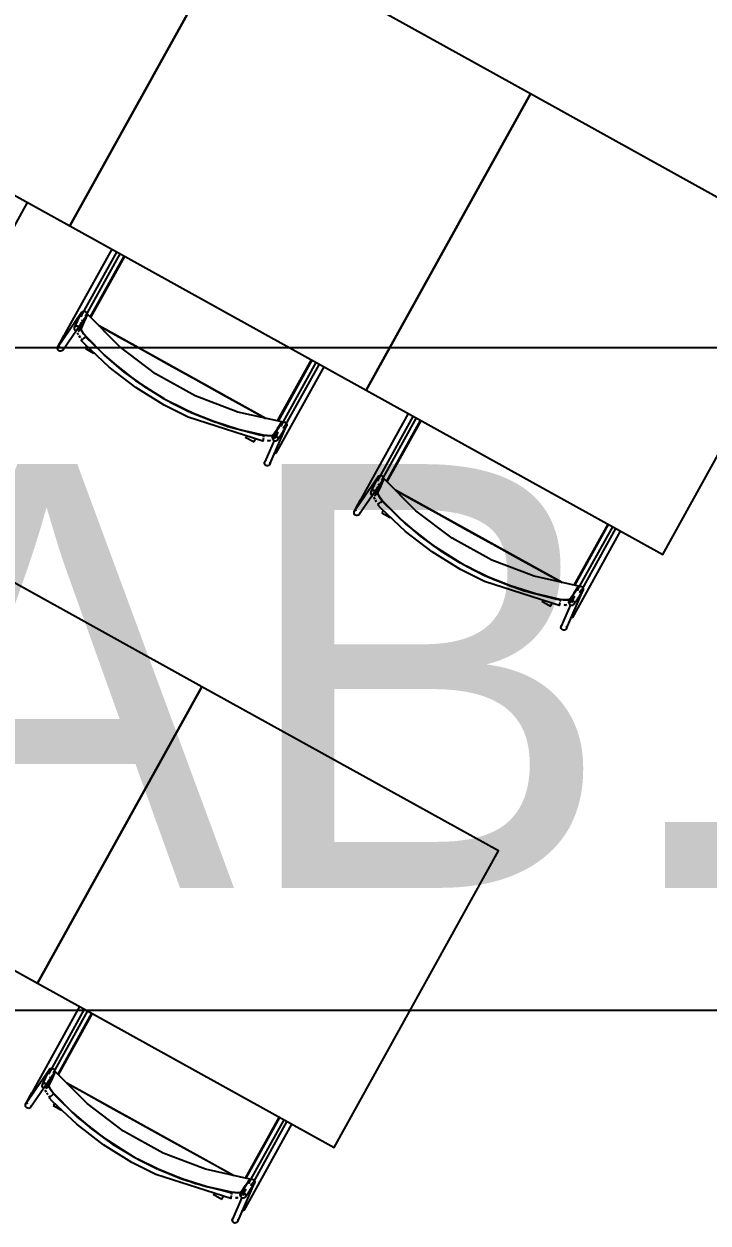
# Model space of a CAD drawing. Header units: metres. Extents: x 2.5 to 42.6, y 0.9 to 31.9.
# Drawn here: x 22.789 to 23.305, y 19.989 to 20.895 of the extents above; entities that cross this region are included whole.
import ezdxf

# ---------------------------------------------------------------- set-up
doc = ezdxf.new("R2010")
doc.units = ezdxf.units.M
for name, color, linetype in [('ARREDI', 9, 'Continuous'), ('PARETI_STRUTTURE', 7, 'Continuous'), ('WAYFINDING_RIQUADRI', 7, 'Continuous'), ('WAYFINDING_TESTI', 7, 'Continuous')]:
    doc.layers.add(name, color=color, linetype=linetype)

msp = doc.modelspace()

# ---------------------------------------------------------------- linework, layer by layer
at = {"layer": 'ARREDI'}
for points in [[(22.72375, 21.09001), (22.59968, 20.86616), (22.82353, 20.74209), (22.9476, 20.96594)], [(22.9476, 20.96594), (22.82353, 20.74209), (23.04737, 20.61802), (23.17144, 20.84187)], [(23.17144, 20.84187), (23.04737, 20.61802), (23.27122, 20.49395), (23.39529, 20.7178)], [(22.69946, 20.51825), (22.57539, 20.2944), (22.79924, 20.17033), (22.92331, 20.39418)], [(22.9233, 20.39418), (22.79923, 20.17033), (23.02308, 20.04626), (23.14715, 20.27011)]]:
    msp.add_lwpolyline(points, close=True, dxfattribs=at)
for points in [[(22.83905, 20.67334), (22.86455, 20.71935)], [(22.83319, 20.67379), (22.83262, 20.67429), (22.83226, 20.67494), (22.83213, 20.67568), (22.83228, 20.67641), (22.83251, 20.67684), (22.83251, 20.67686), (22.83266, 20.67705), (22.83324, 20.67751), (22.83395, 20.67775)], [(22.97715, 20.58427), (22.98046, 20.58917), (22.98374, 20.59409), (22.95035, 20.6016), (22.91832, 20.6138), (22.88833, 20.63042), (22.86103, 20.65112), (22.83696, 20.67545), (22.83453, 20.67006), (22.83213, 20.66466), (22.83224, 20.66378), (22.83301, 20.66227), (22.83433, 20.66039), (22.83592, 20.65852)], [(22.83395, 20.67775), (22.8347, 20.67774), (22.8354, 20.67746), (22.83597, 20.67696), (22.83633, 20.67631), (22.83645, 20.67557), (22.83631, 20.67483)], [(22.8352, 20.67398), (22.83697, 20.67544)], [(22.82882, 20.66245), (22.82812, 20.66271), (22.82755, 20.6632), (22.82717, 20.66383), (22.82706, 20.66456), (22.82706, 20.66463), (22.8272, 20.66528), (22.82725, 20.66542), (22.82757, 20.6659), (22.82816, 20.66636), (22.82887, 20.6666)], [(22.82887, 20.6666), (22.82962, 20.66658), (22.83032, 20.66632), (22.83089, 20.66583), (22.83125, 20.66519), (22.83138, 20.66447), (22.83138, 20.66446), (22.83124, 20.66375), (22.83119, 20.66361), (22.83087, 20.66312), (22.83028, 20.66267), (22.82957, 20.66243)], [(22.82982, 20.66364), (22.83157, 20.66757), (22.83225, 20.66909)], [(22.8359, 20.65852), (22.83425, 20.66048), (22.83297, 20.66234), (22.83222, 20.66381), (22.83211, 20.66467)], [(22.83289, 20.67053), (22.83328, 20.6714)], [(22.8457, 20.66661), (22.85823, 20.65966), (22.87836, 20.64851), (22.89855, 20.63732), (22.91876, 20.62611), (22.93895, 20.61491), (22.95908, 20.60376), (22.97162, 20.59682)], [(22.9716, 20.59682), (22.84571, 20.6666)], [(22.8192, 20.65929), (22.81919, 20.65931), (22.81923, 20.65928), (22.81949, 20.65912), (22.81994, 20.65887)], [(22.81994, 20.65888), (22.82053, 20.65856)], [(22.82926, 20.66133), (22.83001, 20.65985)], [(22.83005, 20.6598), (22.82929, 20.6613)], [(22.83137, 20.65791), (22.83057, 20.65905)], [(22.83057, 20.65904), (22.83129, 20.658)], [(22.8329, 20.65609), (22.83219, 20.65692)], [(22.83229, 20.65555), (22.83228, 20.65554)], [(22.83231, 20.65557), (22.83252, 20.65575), (22.83289, 20.65608), (22.83339, 20.65653), (22.83395, 20.65703), (22.83449, 20.65753)], [(22.83449, 20.65752), (22.83497, 20.65795), (22.83531, 20.65826), (22.83548, 20.65841)], [(22.89447, 20.61188), (22.8802, 20.62056), (22.86441, 20.63201), (22.84962, 20.64469), (22.8359, 20.65852)], [(22.836, 20.65841), (22.8497, 20.64462), (22.86448, 20.63196), (22.88023, 20.62055), (22.89446, 20.6119)], [(22.81683, 20.64753), (22.81608, 20.64754), (22.81539, 20.64782), (22.81482, 20.64832), (22.81445, 20.64897), (22.81433, 20.64971), (22.81447, 20.65044), (22.81471, 20.65087), (22.81471, 20.65089), (22.81486, 20.65108), (22.81545, 20.65154), (22.81615, 20.65178)], [(22.81865, 20.6496), (22.81851, 20.64886), (22.81828, 20.64843), (22.81828, 20.64842), (22.81812, 20.64823), (22.81754, 20.64777), (22.81683, 20.64753)], [(22.83639, 20.65152), (22.83602, 20.65087), (22.8357, 20.6503), (22.83547, 20.64987), (22.83534, 20.64965)], [(23.00635, 20.64076), (22.98085, 20.59475)], [(22.91398, 20.60183), (22.89937, 20.60917)], [(22.89938, 20.60916), (22.91393, 20.60184)], [(22.91451, 20.60158), (22.93229, 20.59437), (22.95084, 20.58855), (22.9698, 20.58425)], [(22.96995, 20.58422), (22.95096, 20.58853), (22.93236, 20.59435), (22.91454, 20.60157)], [(22.98374, 20.59409), (22.98334, 20.5911), (22.98374, 20.59409)], [(22.98356, 20.59322), (22.9841, 20.59373), (22.9848, 20.59401), (22.98555, 20.59405), (22.98627, 20.59385), (22.98687, 20.59339), (22.98729, 20.59276)], [(22.98728, 20.59276), (22.98746, 20.59204), (22.98737, 20.59129), (22.98728, 20.59107), (22.98728, 20.59105), (22.98703, 20.59064), (22.98649, 20.59012), (22.9858, 20.58983), (22.98505, 20.58979), (22.98433, 20.59001)], [(23.06289, 20.54927), (23.08839, 20.59528)], [(22.96972, 20.58178), (22.96959, 20.58104), (22.96948, 20.58039), (22.9694, 20.57989), (22.96934, 20.57961), (22.96934, 20.57957), (22.96934, 20.57958), (22.96939, 20.57982)], [(22.97007, 20.58381), (22.97003, 20.58359), (22.96995, 20.58313), (22.96984, 20.58251)], [(22.96995, 20.58423), (22.97236, 20.58388), (22.97465, 20.58377), (22.97635, 20.58391), (22.97715, 20.58427)], [(22.97718, 20.58427), (22.9764, 20.5839), (22.97474, 20.58375), (22.97248, 20.58386), (22.96995, 20.58422)], [(22.97643, 20.58166), (22.97652, 20.58239), (22.97675, 20.58292), (22.97685, 20.58305), (22.97736, 20.58355), (22.97738, 20.58355), (22.97806, 20.58382), (22.9788, 20.58385), (22.9795, 20.58363), (22.98011, 20.58317), (22.98052, 20.58255)], [(22.98073, 20.58655), (22.97992, 20.58535), (22.9766, 20.58044)], [(22.98052, 20.58254), (22.9807, 20.58182), (22.98062, 20.58108), (22.98038, 20.58055), (22.98029, 20.58041), (22.9798, 20.57996), (22.97976, 20.57993), (22.97908, 20.57965), (22.97834, 20.57962), (22.97762, 20.57985), (22.97702, 20.5803)], [(22.96271, 20.57905), (22.96284, 20.57928), (22.96307, 20.5797), (22.96339, 20.58028), (22.96375, 20.58092)], [(22.975, 20.58001), (22.97414, 20.57994), (22.97289, 20.58)], [(22.9729, 20.57999), (22.9742, 20.57994)], [(22.97073, 20.56223), (22.97056, 20.56295), (22.97064, 20.5637), (22.97073, 20.56392), (22.97073, 20.56394), (22.97098, 20.56435), (22.97152, 20.56487)], [(22.97469, 20.5639), (22.97488, 20.56318), (22.97478, 20.56243), (22.97469, 20.56221), (22.97469, 20.5622), (22.97444, 20.56178), (22.9739, 20.56126), (22.97321, 20.56097), (22.97246, 20.56093), (22.97174, 20.56115), (22.97114, 20.56161), (22.97072, 20.56222)], [(22.97812, 20.57121), (22.97871, 20.57089)], [(22.97871, 20.57088), (22.97915, 20.57063), (22.97942, 20.57049)], [(22.97946, 20.57046), (22.97945, 20.57048)], [(23.201, 20.4602), (23.2043, 20.4651), (23.20758, 20.47002), (23.17419, 20.47753), (23.14217, 20.48973), (23.11218, 20.50635), (23.08487, 20.52705), (23.0608, 20.55138), (23.05837, 20.54599), (23.05597, 20.54059), (23.05608, 20.53971), (23.05686, 20.5382), (23.05818, 20.53632), (23.05976, 20.53445)], [(23.05703, 20.54972), (23.05646, 20.55022), (23.0561, 20.55087), (23.05598, 20.55161), (23.05613, 20.55234), (23.05635, 20.55277), (23.05635, 20.55279), (23.0565, 20.55298), (23.05709, 20.55344), (23.0578, 20.55368)], [(23.05674, 20.54646), (23.05713, 20.54733)], [(23.0578, 20.55368), (23.05855, 20.55367), (23.05924, 20.55339), (23.05981, 20.55289), (23.06017, 20.55224), (23.0603, 20.5515), (23.06016, 20.55076)], [(23.05905, 20.54991), (23.06081, 20.55137)], [(23.05267, 20.53837), (23.05196, 20.53864), (23.05139, 20.53912), (23.05102, 20.53976), (23.05091, 20.54049), (23.05091, 20.54055), (23.05104, 20.54121), (23.0511, 20.54135), (23.05142, 20.54183), (23.052, 20.54229), (23.05271, 20.54253)], [(23.05271, 20.54253), (23.05346, 20.54251), (23.05417, 20.54225), (23.05474, 20.54176), (23.0551, 20.54112), (23.05523, 20.5404), (23.05523, 20.54039), (23.05509, 20.53968), (23.05503, 20.53954), (23.05471, 20.53905), (23.05413, 20.5386), (23.05342, 20.53836)], [(23.0531, 20.53726), (23.05385, 20.53578)], [(23.05389, 20.53573), (23.05313, 20.53723)], [(23.05367, 20.53957), (23.05542, 20.5435), (23.0561, 20.54502)], [(23.05975, 20.53445), (23.05809, 20.53641), (23.05682, 20.53827), (23.05607, 20.53974), (23.05595, 20.5406)], [(23.06955, 20.54254), (23.08208, 20.53559), (23.1022, 20.52444), (23.1224, 20.51325), (23.1426, 20.50204)], [(23.19545, 20.47275), (23.06956, 20.54253)], [(23.04068, 20.52346), (23.03993, 20.52347), (23.03923, 20.52375), (23.03866, 20.52425), (23.03829, 20.5249), (23.03818, 20.52564), (23.03832, 20.52637), (23.03855, 20.5268), (23.03855, 20.52682), (23.03871, 20.52701), (23.03929, 20.52747), (23.04, 20.52771)], [(23.04305, 20.53522), (23.04303, 20.53524), (23.04309, 20.53521), (23.04334, 20.53505), (23.04378, 20.5348)], [(23.04379, 20.53481), (23.04437, 20.53449)], [(23.05521, 20.53385), (23.05442, 20.53498)], [(23.05442, 20.53497), (23.05514, 20.53393)], [(23.05674, 20.53202), (23.05604, 20.53285)], [(23.05614, 20.53149), (23.05612, 20.53147)], [(23.05615, 20.5315), (23.05636, 20.53168), (23.05674, 20.53201), (23.05724, 20.53246), (23.05779, 20.53296), (23.05833, 20.53346)], [(23.05834, 20.53345), (23.05881, 20.53388), (23.05916, 20.53419), (23.05933, 20.53434)], [(23.06023, 20.52745), (23.05987, 20.5268), (23.05955, 20.52623), (23.05931, 20.5258), (23.05919, 20.52558)], [(23.11831, 20.48781), (23.10405, 20.4965), (23.08826, 20.50794), (23.07347, 20.52062), (23.05974, 20.53445)], [(23.05985, 20.53434), (23.07354, 20.52055), (23.08832, 20.5079), (23.10407, 20.49648), (23.11831, 20.48783)], [(23.0425, 20.52553), (23.04236, 20.52479), (23.04212, 20.52436), (23.04212, 20.52435), (23.04197, 20.52415), (23.04139, 20.5237), (23.04068, 20.52346)], [(23.23019, 20.51669), (23.20469, 20.47068)], [(23.14303, 20.50181), (23.16281, 20.49085), (23.18292, 20.4797), (23.19546, 20.47275)], [(23.13782, 20.47776), (23.12321, 20.4851)], [(23.12322, 20.48509), (23.13778, 20.47777)], [(23.13835, 20.47751), (23.15613, 20.4703), (23.17469, 20.46448), (23.19365, 20.46018)], [(23.19379, 20.46015), (23.17481, 20.46446), (23.15621, 20.47028), (23.13839, 20.4775)], [(23.20759, 20.47002), (23.20719, 20.46703), (23.20759, 20.47002)], [(23.20741, 20.46915), (23.20795, 20.46966), (23.20865, 20.46994), (23.2094, 20.46998), (23.21012, 20.46978), (23.21071, 20.46932), (23.21113, 20.46869)], [(23.21113, 20.46869), (23.21131, 20.46797), (23.21121, 20.46722), (23.21113, 20.467), (23.21113, 20.46699), (23.21088, 20.46657), (23.21034, 20.46606), (23.20964, 20.46576), (23.20889, 20.46572), (23.20817, 20.46594)], [(23.18656, 20.45498), (23.18668, 20.45521), (23.18692, 20.45563), (23.18724, 20.45621), (23.1876, 20.45685)], [(23.19356, 20.45771), (23.19344, 20.45697), (23.19333, 20.45632), (23.19325, 20.45582), (23.19319, 20.45554), (23.19319, 20.4555), (23.19319, 20.45551), (23.19323, 20.45575)], [(23.19392, 20.45975), (23.19388, 20.45952), (23.19379, 20.45906), (23.19368, 20.45844)], [(23.19379, 20.46016), (23.19621, 20.45981), (23.1985, 20.4597), (23.2002, 20.45984), (23.201, 20.4602)], [(23.20102, 20.46019), (23.20024, 20.45983), (23.19859, 20.45968), (23.19633, 20.45979), (23.1938, 20.46015)], [(23.19885, 20.45594), (23.19799, 20.45587), (23.19674, 20.45593)], [(23.19674, 20.45592), (23.19805, 20.45587)], [(23.20028, 20.45759), (23.20036, 20.45832), (23.2006, 20.45885), (23.2007, 20.45898), (23.20121, 20.45948), (23.20122, 20.45948), (23.20191, 20.45975), (23.20264, 20.45978), (23.20335, 20.45956), (23.20396, 20.4591), (23.20436, 20.45848)], [(23.20458, 20.46248), (23.20377, 20.46128), (23.20045, 20.45637)], [(23.20437, 20.45847), (23.20455, 20.45775), (23.20446, 20.45701), (23.20423, 20.45648), (23.20413, 20.45634), (23.20365, 20.45589), (23.2036, 20.45586), (23.20292, 20.45558), (23.20219, 20.45555), (23.20146, 20.45577), (23.20087, 20.45623)], [(23.20197, 20.44714), (23.20255, 20.44682)], [(23.20255, 20.44681), (23.203, 20.44656), (23.20326, 20.44642)], [(23.20331, 20.44639), (23.20329, 20.44641)], [(23.19457, 20.43816), (23.19439, 20.43888), (23.19449, 20.43963), (23.19457, 20.43985), (23.19457, 20.43987), (23.19482, 20.44028), (23.19536, 20.4408)], [(23.19854, 20.43983), (23.19872, 20.43911), (23.19862, 20.43836), (23.19854, 20.43814), (23.19854, 20.43812), (23.19829, 20.43771), (23.19775, 20.43719), (23.19705, 20.4369), (23.1963, 20.43686), (23.19558, 20.43708), (23.19499, 20.43754), (23.19457, 20.43815)], [(22.81475, 20.10158), (22.84025, 20.14759)], [(22.95286, 20.01251), (22.95616, 20.01741), (22.95944, 20.02233), (22.92605, 20.02984), (22.89403, 20.04204), (22.86404, 20.05866), (22.83673, 20.07936), (22.81266, 20.10369), (22.81023, 20.0983), (22.80783, 20.0929), (22.80794, 20.09202), (22.80872, 20.09051), (22.81004, 20.08863), (22.81162, 20.08676)], [(22.80889, 20.10203), (22.80832, 20.10253), (22.80796, 20.10318), (22.80784, 20.10392), (22.80799, 20.10465), (22.80821, 20.10508), (22.80821, 20.1051), (22.80836, 20.10529), (22.80895, 20.10575), (22.80966, 20.10599)], [(22.80966, 20.10599), (22.81041, 20.10598), (22.8111, 20.1057), (22.81167, 20.1052), (22.81203, 20.10455), (22.81216, 20.10381), (22.81202, 20.10307)], [(22.81091, 20.10222), (22.81267, 20.10368)], [(22.80453, 20.09069), (22.80382, 20.09095), (22.80325, 20.09144), (22.80288, 20.09207), (22.80277, 20.0928), (22.80277, 20.09287), (22.80291, 20.09352), (22.80296, 20.09366), (22.80328, 20.09414), (22.80386, 20.0946), (22.80457, 20.09484)], [(22.80457, 20.09484), (22.80532, 20.09482), (22.80603, 20.09456), (22.8066, 20.09407), (22.80696, 20.09343), (22.80709, 20.09271), (22.80709, 20.0927), (22.80695, 20.09199), (22.80689, 20.09185), (22.80657, 20.09136), (22.80599, 20.09091), (22.80528, 20.09067)], [(22.80553, 20.09188), (22.80728, 20.09581), (22.80796, 20.09733)], [(22.81161, 20.08676), (22.80995, 20.08872), (22.80868, 20.09058), (22.80793, 20.09205), (22.80782, 20.09291)], [(22.8086, 20.09877), (22.80899, 20.09964)], [(22.82141, 20.09485), (22.83394, 20.08791), (22.85406, 20.07675), (22.87426, 20.06556), (22.89446, 20.05435), (22.91466, 20.04316), (22.93478, 20.032), (22.94733, 20.02506)], [(22.94731, 20.02506), (22.82142, 20.09484)], [(22.79491, 20.08753), (22.79489, 20.08755), (22.79495, 20.08752), (22.7952, 20.08736), (22.79564, 20.08711)], [(22.79565, 20.08712), (22.79623, 20.0868)], [(22.80496, 20.08957), (22.80571, 20.0881)], [(22.80576, 20.08804), (22.80499, 20.08954)], [(22.80707, 20.08615), (22.80628, 20.08729)], [(22.80628, 20.08728), (22.807, 20.08624)], [(22.8086, 20.08433), (22.8079, 20.08516)], [(22.808, 20.0838), (22.80798, 20.08378)], [(22.80801, 20.08381), (22.80822, 20.08399), (22.8086, 20.08434), (22.8091, 20.08477), (22.80965, 20.08527), (22.8102, 20.08577)], [(22.8102, 20.08576), (22.81067, 20.08619), (22.81102, 20.0865), (22.81119, 20.08665)], [(22.85551, 20.04909), (22.84013, 20.06026), (22.82532, 20.07294), (22.81161, 20.08676)], [(22.81171, 20.08665), (22.8254, 20.07286), (22.84018, 20.0602), (22.85551, 20.04909)], [(22.79254, 20.07577), (22.79179, 20.07578), (22.7911, 20.07606), (22.79053, 20.07656), (22.79015, 20.07721), (22.79004, 20.07795), (22.79018, 20.07868), (22.79041, 20.07911), (22.79041, 20.07913), (22.79057, 20.07932), (22.79115, 20.07978), (22.79186, 20.08002)], [(22.79436, 20.07784), (22.79422, 20.0771), (22.79398, 20.07667), (22.79398, 20.07666), (22.79383, 20.07647), (22.79325, 20.07601), (22.79254, 20.07577)], [(22.81209, 20.07976), (22.81173, 20.07911), (22.81141, 20.07854), (22.81117, 20.07811), (22.81105, 20.07789)], [(22.98197, 20.06885), (22.95655, 20.02299)], [(22.87017, 20.04012), (22.85591, 20.04881)], [(22.85593, 20.04879), (22.87017, 20.04013)], [(22.88968, 20.03007), (22.87507, 20.03741)], [(22.87508, 20.0374), (22.88964, 20.03008)], [(22.89022, 20.02982), (22.90799, 20.02261), (22.92655, 20.0168), (22.94551, 20.01249)], [(22.94565, 20.01246), (22.92667, 20.01677), (22.90807, 20.02259), (22.89025, 20.02981)], [(22.95945, 20.02233), (22.95905, 20.01935), (22.95945, 20.02233)], [(22.95927, 20.02146), (22.95981, 20.02197), (22.96051, 20.02226), (22.96126, 20.02229), (22.96198, 20.02208), (22.96258, 20.02163), (22.96299, 20.021)], [(22.96299, 20.021), (22.96317, 20.02028), (22.96307, 20.01953), (22.96299, 20.01931), (22.96299, 20.0193), (22.96274, 20.01888), (22.9622, 20.01836), (22.9615, 20.01807), (22.96075, 20.01803), (22.96003, 20.01825)], [(22.94578, 20.01205), (22.94574, 20.01183), (22.94565, 20.01137), (22.94554, 20.01074)], [(22.94565, 20.01247), (22.94807, 20.01212), (22.95036, 20.01201), (22.95206, 20.01215), (22.95286, 20.01251)], [(22.95288, 20.01251), (22.9521, 20.01214), (22.95045, 20.01199), (22.94819, 20.0121), (22.94566, 20.01246)], [(22.95214, 20.0099), (22.95222, 20.01063), (22.95246, 20.01116), (22.95256, 20.01129), (22.95307, 20.01179), (22.95309, 20.01179), (22.95377, 20.01206), (22.9545, 20.01209), (22.95521, 20.01187), (22.95582, 20.01141), (22.95622, 20.01079)], [(22.95644, 20.01479), (22.95563, 20.01359), (22.95231, 20.00867)], [(22.93842, 20.00729), (22.93854, 20.00752), (22.93878, 20.00794), (22.9391, 20.00852), (22.93946, 20.00916)], [(22.94543, 20.01002), (22.9453, 20.00928), (22.94519, 20.00863), (22.94511, 20.00813), (22.94505, 20.00785), (22.94505, 20.00781), (22.94505, 20.00782), (22.94509, 20.00806)], [(22.95071, 20.00825), (22.94985, 20.00818), (22.9486, 20.00824)], [(22.94861, 20.00823), (22.94991, 20.00818)], [(22.95623, 20.01078), (22.95641, 20.01006), (22.95633, 20.00932), (22.95609, 20.00879), (22.95599, 20.00865), (22.95551, 20.0082), (22.95546, 20.00817), (22.95478, 20.00789), (22.95405, 20.00786), (22.95333, 20.00809), (22.95273, 20.00854)], [(22.94643, 19.99047), (22.94627, 19.99119), (22.94635, 19.99194), (22.94643, 19.99216), (22.94643, 19.99218), (22.94668, 19.99259), (22.94722, 19.99311)], [(22.95383, 19.99945), (22.95441, 19.99913)], [(22.95441, 19.99912), (22.95486, 19.99887), (22.95512, 19.99873)], [(22.95517, 19.9987), (22.95515, 19.99872)], [(22.9504, 19.99214), (22.95058, 19.99142), (22.95048, 19.99067), (22.9504, 19.99045), (22.9504, 19.99044), (22.95015, 19.99002), (22.94961, 19.9895), (22.94891, 19.98921), (22.94816, 19.98917), (22.94744, 19.98939), (22.94684, 19.98985), (22.94643, 19.99046)]]:
    msp.add_lwpolyline(points, dxfattribs=at)
at = {"layer": 'PARETI_STRUTTURE'}
for points in [[(22.75562, 20.69453), (22.79174, 20.75971)], [(22.85531, 20.72447), (22.81919, 20.65929)], [(22.83198, 20.67344), (22.8591, 20.72237)], [(22.86126, 20.72118), (22.83532, 20.67437)], [(22.83947, 20.67292), (22.86505, 20.71908)], [(22.83251, 20.67685), (22.8147, 20.65087)], [(22.81828, 20.64843), (22.83609, 20.6744)], [(22.82725, 20.66542), (22.83228, 20.67606)], [(22.83619, 20.6742), (22.83613, 20.67407), (22.83608, 20.67396), (22.83602, 20.67383), (22.83597, 20.67372), (22.83591, 20.6736), (22.83586, 20.67349), (22.8358, 20.67336), (22.83574, 20.67325), (22.83569, 20.67313), (22.83563, 20.67301), (22.83558, 20.67289), (22.83552, 20.67278), (22.83547, 20.67265), (22.83541, 20.67253), (22.83534, 20.67242), (22.83529, 20.67229), (22.83523, 20.67218), (22.83518, 20.67206), (22.83512, 20.67195), (22.83506, 20.67182), (22.83501, 20.67171), (22.83495, 20.67158), (22.8349, 20.67147), (22.83484, 20.67135), (22.83479, 20.67124), (22.83473, 20.67111), (22.83468, 20.67099), (22.83462, 20.67088), (22.83456, 20.67075), (22.83451, 20.67064), (22.83445, 20.67051), (22.8344, 20.6704), (22.83434, 20.67028), (22.83429, 20.67017), (22.83423, 20.67004), (22.83418, 20.66993), (22.83412, 20.66981), (22.83406, 20.6697), (22.83401, 20.66957), (22.83395, 20.66945), (22.8339, 20.66933), (22.83384, 20.66921), (22.83379, 20.6691), (22.83372, 20.66897), (22.83366, 20.66886), (22.83361, 20.66874), (22.83355, 20.66863), (22.83349, 20.6685), (22.83344, 20.66839), (22.83338, 20.66826), (22.83333, 20.66815), (22.83327, 20.66803), (22.83322, 20.6679), (22.83316, 20.66779), (22.83311, 20.66767), (22.83305, 20.66756), (22.83299, 20.66743), (22.83294, 20.66732), (22.83288, 20.6672), (22.83283, 20.66708), (22.83277, 20.66696), (22.83272, 20.66685), (22.83266, 20.66672), (22.83261, 20.66661), (22.83255, 20.66649), (22.83249, 20.66636), (22.83244, 20.66625), (22.83238, 20.66613), (22.83233, 20.66601), (22.83227, 20.66589), (22.83222, 20.66578), (22.83215, 20.66565), (22.83209, 20.66554), (22.83204, 20.66542), (22.83198, 20.66531), (22.83193, 20.66518), (22.83187, 20.66506), (22.83181, 20.66495), (22.83176, 20.66482), (22.8317, 20.66471), (22.83165, 20.66458), (22.83159, 20.66447), (22.83154, 20.66435), (22.83148, 20.66424), (22.83143, 20.66411), (22.83137, 20.664), (22.83131, 20.66388), (22.83126, 20.66376), (22.8312, 20.66364), (22.83119, 20.66361)], [(22.83155, 20.66758), (22.83064, 20.66594)], [(22.81453, 20.65066), (22.81514, 20.65185), (22.81589, 20.65328), (22.81745, 20.65614), (22.8192, 20.65929)], [(22.8948, 20.60671), (22.87333, 20.62006), (22.85327, 20.63548), (22.83487, 20.6528), (22.83227, 20.65553)], [(22.8355, 20.65843), (22.85356, 20.64096), (22.87322, 20.62541), (22.89438, 20.61191), (22.8969, 20.6105)], [(22.83533, 20.64961), (22.84156, 20.64615)], [(23.00585, 20.64104), (22.98027, 20.59487)], [(22.9834, 20.59161), (23.00964, 20.63894)], [(23.0118, 20.63774), (22.98622, 20.59157)], [(22.97946, 20.57046), (23.01559, 20.63564)], [(22.8969, 20.6105), (22.91941, 20.59946), (22.94291, 20.59074), (22.96716, 20.58442), (22.97008, 20.58384)], [(22.96934, 20.57957), (22.91287, 20.59762), (22.8948, 20.60672)], [(23.07916, 20.6004), (23.04303, 20.53522)], [(22.9747, 20.5622), (22.98728, 20.59106)], [(22.97676, 20.58292), (22.98309, 20.59278)], [(22.98729, 20.59107), (22.98673, 20.59044), (22.98666, 20.59033), (22.98659, 20.59022), (22.98652, 20.59011), (22.98645, 20.59), (22.98637, 20.58989), (22.9863, 20.58978), (22.98623, 20.58968), (22.98616, 20.58957), (22.98609, 20.58946), (22.98602, 20.58935), (22.98595, 20.58923), (22.98588, 20.58912), (22.98581, 20.58901), (22.98575, 20.5889), (22.98566, 20.58879), (22.98559, 20.58868), (22.98552, 20.58857), (22.98545, 20.58846), (22.98538, 20.58835), (22.98531, 20.58823), (22.98525, 20.58812), (22.98518, 20.58801), (22.98511, 20.5879), (22.98502, 20.58779), (22.98495, 20.58768), (22.98488, 20.58758), (22.98481, 20.58747), (22.98475, 20.58736), (22.98468, 20.58725), (22.98461, 20.58714), (22.98454, 20.58703), (22.98447, 20.58691), (22.9844, 20.5868), (22.98431, 20.58669), (22.98425, 20.58658), (22.98418, 20.58647), (22.98411, 20.58636), (22.98404, 20.58625), (22.98397, 20.58614), (22.9839, 20.58603), (22.98383, 20.58591), (22.98376, 20.5858), (22.98369, 20.58569), (22.98361, 20.58558), (22.98354, 20.58548), (22.98347, 20.58537), (22.9834, 20.58526), (22.98333, 20.58515), (22.98326, 20.58504), (22.98319, 20.58493), (22.98312, 20.58482), (22.98305, 20.58471), (22.98298, 20.5846), (22.9829, 20.58448), (22.98283, 20.58437), (22.98276, 20.58426), (22.98269, 20.58415), (22.98262, 20.58404), (22.98255, 20.58393), (22.98248, 20.58382), (22.98241, 20.58371), (22.98234, 20.5836), (22.98226, 20.58348), (22.98219, 20.58339), (22.98212, 20.58328), (22.98205, 20.58316), (22.98198, 20.58305), (22.98191, 20.58294), (22.98184, 20.58283), (22.98177, 20.58272), (22.9817, 20.58261), (22.98163, 20.5825), (22.98155, 20.58239), (22.98148, 20.58228), (22.98141, 20.58216), (22.98134, 20.58205), (22.98127, 20.58194), (22.9812, 20.58183), (22.98113, 20.58172), (22.98106, 20.58161), (22.981, 20.5815), (22.98093, 20.58139), (22.98084, 20.58129), (22.98077, 20.58118), (22.9807, 20.58107), (22.98063, 20.58096), (22.98056, 20.58085), (22.9805, 20.58073), (22.98043, 20.58062), (22.98037, 20.58055)], [(22.98331, 20.59279), (22.98288, 20.59181)], [(22.9861, 20.59137), (22.98467, 20.5888)], [(23.05582, 20.54937), (23.08295, 20.5983)], [(23.08511, 20.59711), (23.05916, 20.5503)], [(23.06331, 20.54885), (23.08889, 20.59501)], [(22.95601, 20.58272), (22.96269, 20.57901)], [(22.98033, 20.58595), (22.97847, 20.58169)], [(22.97902, 20.5837), (22.97952, 20.5846)], [(22.97782, 20.58019), (22.97072, 20.56393)], [(23.05635, 20.55278), (23.03855, 20.5268)], [(23.04212, 20.52436), (23.05993, 20.55033)], [(23.0511, 20.54135), (23.05613, 20.55199)], [(23.06004, 20.55013), (23.05998, 20.55), (23.05992, 20.54989), (23.05987, 20.54976), (23.05981, 20.54965), (23.05976, 20.54953), (23.0597, 20.54942), (23.05965, 20.54929), (23.05959, 20.54918), (23.05954, 20.54906), (23.05948, 20.54895), (23.05942, 20.54882), (23.05937, 20.54871), (23.05931, 20.54858), (23.05926, 20.54846), (23.05919, 20.54835), (23.05913, 20.54822), (23.05908, 20.54811), (23.05902, 20.54799), (23.05897, 20.54788), (23.05891, 20.54775), (23.05885, 20.54764), (23.0588, 20.54751), (23.05874, 20.5474), (23.05869, 20.54728), (23.05863, 20.54717), (23.05858, 20.54704), (23.05852, 20.54692), (23.05847, 20.54681), (23.05841, 20.54668), (23.05835, 20.54657), (23.0583, 20.54645), (23.05824, 20.54633), (23.05819, 20.54621), (23.05813, 20.5461), (23.05808, 20.54597), (23.05802, 20.54586), (23.05797, 20.54574), (23.05791, 20.54563), (23.05785, 20.5455), (23.0578, 20.54538), (23.05774, 20.54526), (23.05769, 20.54514), (23.05762, 20.54503), (23.05756, 20.5449), (23.05751, 20.54479), (23.05745, 20.54467), (23.0574, 20.54456), (23.05734, 20.54443), (23.05729, 20.54432), (23.05723, 20.5442), (23.05717, 20.54408), (23.05712, 20.54396), (23.05706, 20.54383), (23.05701, 20.54372), (23.05695, 20.5436), (23.0569, 20.54349), (23.05684, 20.54336), (23.05679, 20.54325), (23.05673, 20.54313), (23.05667, 20.54301), (23.05662, 20.54289), (23.05656, 20.54278), (23.05651, 20.54265), (23.05645, 20.54254), (23.0564, 20.54242), (23.05634, 20.54229), (23.05629, 20.54218), (23.05623, 20.54206), (23.05617, 20.54195), (23.05612, 20.54182), (23.05606, 20.54171), (23.05599, 20.54158), (23.05594, 20.54147), (23.05588, 20.54135), (23.05583, 20.54124), (23.05577, 20.54111), (23.05572, 20.54099), (23.05566, 20.54088), (23.0556, 20.54075), (23.05555, 20.54064), (23.05549, 20.54051), (23.05544, 20.5404), (23.05538, 20.54028), (23.05533, 20.54017), (23.05527, 20.54004), (23.05522, 20.53993), (23.05516, 20.53981), (23.0551, 20.5397), (23.05505, 20.53957), (23.05504, 20.53954)], [(23.0554, 20.54351), (23.05448, 20.54187)], [(23.03837, 20.52659), (23.03899, 20.52778), (23.03974, 20.52921), (23.04129, 20.53207), (23.04303, 20.53522)], [(23.11864, 20.48265), (23.09717, 20.49599), (23.07712, 20.51141), (23.05871, 20.52873), (23.05612, 20.53146)], [(23.05935, 20.53436), (23.0774, 20.51689), (23.09707, 20.50135), (23.11822, 20.48785), (23.12075, 20.48643)], [(23.05917, 20.52554), (23.06541, 20.52208)], [(23.20331, 20.44639), (23.23943, 20.51157)], [(23.22969, 20.51697), (23.20411, 20.4708)], [(23.20725, 20.46754), (23.23349, 20.51487)], [(23.23564, 20.51367), (23.21006, 20.4675)], [(23.19318, 20.4555), (23.13671, 20.47355), (23.11864, 20.48265)], [(23.12074, 20.48643), (23.14326, 20.47539), (23.16676, 20.46667), (23.19101, 20.46035), (23.19392, 20.45977)], [(23.19854, 20.43813), (23.21112, 20.46699)], [(23.2006, 20.45885), (23.20694, 20.46871)], [(23.21113, 20.467), (23.21058, 20.46637), (23.21051, 20.46626), (23.21044, 20.46615), (23.21037, 20.46604), (23.2103, 20.46593), (23.21022, 20.46582), (23.21015, 20.46571), (23.21008, 20.46561), (23.21001, 20.4655), (23.20994, 20.46539), (23.20987, 20.46528), (23.2098, 20.46516), (23.20973, 20.46505), (23.20966, 20.46494), (23.20959, 20.46483), (23.20951, 20.46472), (23.20944, 20.46461), (23.20937, 20.4645), (23.2093, 20.46439), (23.20923, 20.46428), (23.20916, 20.46416), (23.20909, 20.46405), (23.20902, 20.46394), (23.20895, 20.46383), (23.20887, 20.46372), (23.2088, 20.46361), (23.20873, 20.46351), (23.20866, 20.4634), (23.20859, 20.46329), (23.20852, 20.46318), (23.20845, 20.46307), (23.20838, 20.46296), (23.20831, 20.46285), (23.20824, 20.46273), (23.20816, 20.46262), (23.20809, 20.46251), (23.20802, 20.4624), (23.20795, 20.46229), (23.20788, 20.46218), (23.20781, 20.46207), (23.20774, 20.46196), (23.20767, 20.46185), (23.2076, 20.46173), (23.20754, 20.46162), (23.20745, 20.46151), (23.20738, 20.46141), (23.20731, 20.4613), (23.20724, 20.46119), (23.20717, 20.46108), (23.2071, 20.46097), (23.20704, 20.46086), (23.20697, 20.46075), (23.2069, 20.46064), (23.20681, 20.46053), (23.20674, 20.46041), (23.20667, 20.4603), (23.2066, 20.46019), (23.20654, 20.46008), (23.20647, 20.45997), (23.2064, 20.45986), (23.20633, 20.45975), (23.20626, 20.45964), (23.20619, 20.45953), (23.2061, 20.45941), (23.20604, 20.45932), (23.20597, 20.45921), (23.2059, 20.4591), (23.20583, 20.45898), (23.20576, 20.45887), (23.20569, 20.45876), (23.20562, 20.45865), (23.20555, 20.45854), (23.20548, 20.45843), (23.2054, 20.45832), (23.20533, 20.45821), (23.20526, 20.4581), (23.20519, 20.45798), (23.20512, 20.45787), (23.20505, 20.45776), (23.20498, 20.45765), (23.20491, 20.45754), (23.20484, 20.45743), (23.20477, 20.45732), (23.20469, 20.45722), (23.20462, 20.45711), (23.20455, 20.457), (23.20448, 20.45689), (23.20441, 20.45678), (23.20434, 20.45666), (23.20427, 20.45655), (23.20422, 20.45648)], [(23.20716, 20.46872), (23.20673, 20.46774)], [(23.20994, 20.4673), (23.20851, 20.46473)], [(23.17986, 20.45865), (23.18654, 20.45494)], [(23.20166, 20.45612), (23.19457, 20.43986)], [(23.20417, 20.46188), (23.20231, 20.45762)], [(23.20286, 20.45963), (23.20336, 20.46053)], [(22.83102, 20.15271), (22.79489, 20.08753)], [(22.80768, 20.10168), (22.83481, 20.15061)], [(22.83697, 20.14942), (22.81102, 20.10261)], [(22.81517, 20.10116), (22.84075, 20.14732)], [(22.80821, 20.10509), (22.79041, 20.07911)], [(22.79398, 20.07667), (22.81179, 20.10264)], [(22.80296, 20.09366), (22.80799, 20.1043)], [(22.8119, 20.10244), (22.81184, 20.10231), (22.81178, 20.1022), (22.81173, 20.10207), (22.81167, 20.10196), (22.81162, 20.10184), (22.81156, 20.10173), (22.81151, 20.1016), (22.81145, 20.10149), (22.8114, 20.10137), (22.81134, 20.10125), (22.81128, 20.10113), (22.81123, 20.10102), (22.81117, 20.10089), (22.81112, 20.10077), (22.81105, 20.10066), (22.81099, 20.10053), (22.81094, 20.10042), (22.81088, 20.1003), (22.81083, 20.10019), (22.81077, 20.10006), (22.81071, 20.09995), (22.81066, 20.09982), (22.8106, 20.09971), (22.81055, 20.09959), (22.81049, 20.09948), (22.81044, 20.09935), (22.81038, 20.09923), (22.81033, 20.09912), (22.81027, 20.09899), (22.81021, 20.09888), (22.81016, 20.09875), (22.8101, 20.09864), (22.81005, 20.09852), (22.80999, 20.09841), (22.80994, 20.09828), (22.80988, 20.09817), (22.80983, 20.09805), (22.80977, 20.09794), (22.80971, 20.09781), (22.80966, 20.09769), (22.8096, 20.09757), (22.80955, 20.09745), (22.80948, 20.09734), (22.80942, 20.09721), (22.80937, 20.0971), (22.80931, 20.09698), (22.80926, 20.09687), (22.8092, 20.09674), (22.80915, 20.09663), (22.80909, 20.0965), (22.80903, 20.09639), (22.80898, 20.09627), (22.80892, 20.09614), (22.80887, 20.09603), (22.80881, 20.09591), (22.80876, 20.0958), (22.8087, 20.09567), (22.80865, 20.09556), (22.80859, 20.09544), (22.80853, 20.09532), (22.80848, 20.0952), (22.80842, 20.09509), (22.80837, 20.09496), (22.80831, 20.09484), (22.80826, 20.09473), (22.8082, 20.0946), (22.80815, 20.09449), (22.80809, 20.09437), (22.80803, 20.09425), (22.80798, 20.09413), (22.80792, 20.09402), (22.80785, 20.09389), (22.8078, 20.09378), (22.80774, 20.09366), (22.80769, 20.09355), (22.80763, 20.09342), (22.80758, 20.0933), (22.80752, 20.09319), (22.80746, 20.09306), (22.80741, 20.09295), (22.80735, 20.09282), (22.8073, 20.09271), (22.80724, 20.09259), (22.80719, 20.09248), (22.80713, 20.09235), (22.80708, 20.09224), (22.80702, 20.09212), (22.80696, 20.092), (22.80691, 20.09188), (22.8069, 20.09185)], [(22.80726, 20.09582), (22.80634, 20.09418)], [(22.79024, 20.0789), (22.79085, 20.08009), (22.7916, 20.08152), (22.79315, 20.08438), (22.79489, 20.08753)], [(22.8705, 20.03496), (22.84903, 20.0483), (22.82898, 20.06372), (22.81057, 20.08104), (22.80798, 20.08378)], [(22.81121, 20.08667), (22.82926, 20.0692), (22.84893, 20.05365), (22.87008, 20.04015), (22.87261, 20.03874)], [(22.81103, 20.07785), (22.81727, 20.07439)], [(22.98155, 20.06928), (22.95597, 20.02311)], [(22.95911, 20.01985), (22.98535, 20.06718)], [(22.9875, 20.06598), (22.96192, 20.01981)], [(22.95517, 19.9987), (22.99129, 20.06389)], [(22.8726, 20.03874), (22.89512, 20.0277), (22.91862, 20.01898), (22.94287, 20.01266), (22.94579, 20.01208)], [(22.94505, 20.00781), (22.88857, 20.02586), (22.8705, 20.03496)], [(22.95246, 20.01116), (22.9588, 20.02102)], [(22.95902, 20.02103), (22.95859, 20.02005)], [(22.9504, 19.99044), (22.96299, 20.0193)], [(22.95604, 20.01419), (22.95417, 20.00993)], [(22.95473, 20.01194), (22.95523, 20.01284)], [(22.96299, 20.01931), (22.96244, 20.01868), (22.96237, 20.01857), (22.9623, 20.01846), (22.96223, 20.01835), (22.96216, 20.01824), (22.96208, 20.01813), (22.96201, 20.01802), (22.96194, 20.01792), (22.96187, 20.01781), (22.9618, 20.0177), (22.96173, 20.01759), (22.96166, 20.01747), (22.96159, 20.01736), (22.96152, 20.01725), (22.96145, 20.01714), (22.96137, 20.01703), (22.9613, 20.01692), (22.96123, 20.01681), (22.96116, 20.0167), (22.96109, 20.01659), (22.96102, 20.01647), (22.96095, 20.01636), (22.96088, 20.01625), (22.96081, 20.01614), (22.96073, 20.01603), (22.96066, 20.01592), (22.96059, 20.01582), (22.96052, 20.01571), (22.96045, 20.0156), (22.96038, 20.01549), (22.96031, 20.01538), (22.96024, 20.01527), (22.96017, 20.01515), (22.9601, 20.01504), (22.96002, 20.01493), (22.95995, 20.01482), (22.95988, 20.01471), (22.95981, 20.0146), (22.95974, 20.01449), (22.95967, 20.01438), (22.9596, 20.01427), (22.95953, 20.01415), (22.95946, 20.01404), (22.9594, 20.01393), (22.95931, 20.01382), (22.95924, 20.01372), (22.95917, 20.01361), (22.9591, 20.0135), (22.95903, 20.01339), (22.95896, 20.01328), (22.9589, 20.01317), (22.95883, 20.01306), (22.95876, 20.01295), (22.95869, 20.01284), (22.9586, 20.01272), (22.95853, 20.01261), (22.95846, 20.0125), (22.9584, 20.01239), (22.95833, 20.01228), (22.95826, 20.01217), (22.95819, 20.01206), (22.95812, 20.01195), (22.95805, 20.01184), (22.95796, 20.01172), (22.9579, 20.01163), (22.95783, 20.01152), (22.95776, 20.0114), (22.95769, 20.01129), (22.95762, 20.01118), (22.95755, 20.01107), (22.95748, 20.01096), (22.95741, 20.01085), (22.95734, 20.01074), (22.95726, 20.01063), (22.95719, 20.01052), (22.95712, 20.0104), (22.95705, 20.01029), (22.95698, 20.01018), (22.95691, 20.01007), (22.95684, 20.00996), (22.95677, 20.00985), (22.9567, 20.00974), (22.95663, 20.00963), (22.95655, 20.00953), (22.95648, 20.00942), (22.95641, 20.00931), (22.95634, 20.0092), (22.95627, 20.00909), (22.9562, 20.00897), (22.95613, 20.00886), (22.95608, 20.00879)], [(22.96181, 20.01961), (22.96038, 20.01705)], [(22.93172, 20.01096), (22.9384, 20.00725)], [(22.95352, 20.00843), (22.94643, 19.99217)]]:
    msp.add_lwpolyline(points, dxfattribs=at)
at = {"layer": 'WAYFINDING_RIQUADRI'}
msp.add_lwpolyline([(22.6, 20.15), (24.2, 20.15), (24.2, 20.65), (22.6, 20.65)], close=True, dxfattribs=at)

# ---------------------------------------------------------------- texts
at = {"layer": 'WAYFINDING_TESTI', "insert": (23.4, 20.4), "char_height": 0.32, "attachment_point": 5}
msp.add_mtext('LAB. CAD', dxfattribs=at)

doc.saveas('drawing.dxf')
